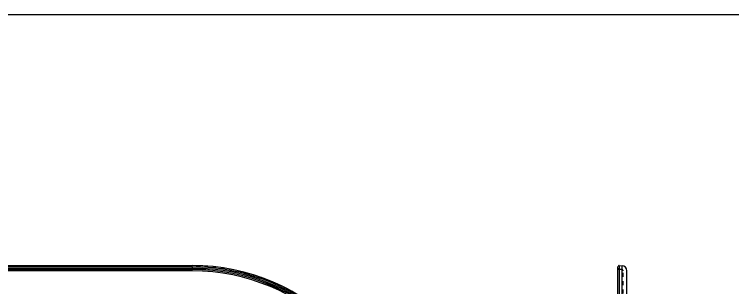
# Model space of a CAD drawing. Header units: millimetres. Extents: x -840 to 1682, y -9216 to -2117.
# Drawn here: x 664 to 946.2, y -2409.4 to -2301.9 of the extents above; entities that cross this region are included whole.
import ezdxf

# ---------------------------------------------------------------- set-up
doc = ezdxf.new("R2010")
doc.units = ezdxf.units.MM
doc.header["$LTSCALE"] = 16.335
doc.linetypes.add('HIDDEN', pattern=[0.2, 0.1, -0.1])
doc.layers.get('0').update_dxf_attribs({"linetype": 'CONTINUOUS'})
doc.layers.add('DEFAULT_2', color=8, linetype='HIDDEN')

msp = doc.modelspace()

# ---------------------------------------------------------------- linework, layer by layer
at = {"color": 7, "linetype": 'Continuous'}
for p, q in [((593.832, -2400.707), (733.832, -2400.707)), ((733.832, -2401.206), (733.832, -2400.707)), ((901.644, -2400.707), (901.644, -2613.018)), ((901.644, -2400.707), (902.722, -2400.763)), ((902.722, -2612.962), (902.722, -2400.763)), ((733.832, -2401.206), (593.832, -2401.206)), ((593.832, -2401.705), (733.832, -2401.705)), ((733.832, -2402.204), (593.832, -2402.204)), ((593.832, -2402.259), (733.832, -2402.259)), ((733.832, -2402.758), (593.832, -2402.758)), ((733.832, -2402.758), (733.832, -2401.705)), ((901.117, -2612.519), (901.117, -2401.206)), ((904.617, -2610.965), (904.617, -2402.76))]:
    msp.add_line(p, q, dxfattribs=at)
msp.add_lwpolyline([(424.109, -2301.909), (1366.305, -2301.909), (1366.305, -2704.452), (424.109, -2704.452)], close=True)
for centre, radius, start, end in [((733.832, -2481.862), 81.156, 0, 90), ((901.617, -2401.206), 0.5, 87, 180), ((902.617, -2402.76), 2, 0, 87), ((733.832, -2481.862), 80.657, 0, 90), ((733.832, -2481.862), 80.158, 0, 90), ((733.832, -2481.862), 79.659, 0, 90), ((733.832, -2481.862), 79.603, 0, 90), ((733.832, -2481.862), 79.104, 0, 90)]:
    msp.add_arc(centre, radius, start, end, dxfattribs=at)
at = {"layer": 'DEFAULT_2', "color": 8, "linetype": 'HIDDEN'}
for p, q in [((733.832, -2400.763), (593.832, -2400.763)), ((733.832, -2401.206), (733.832, -2401.705)), ((901.591, -2402.204), (901.591, -2611.521)), ((902.644, -2402.259), (901.591, -2402.204)), ((902.644, -2402.259), (902.644, -2611.466)), ((903.117, -2610.967), (903.117, -2402.758))]:
    msp.add_line(p, q, dxfattribs=at)
for centre, radius, start, end in [((733.832, -2481.862), 81.099, 0, 90), ((901.617, -2401.705), 0.5, 180, 267), ((902.617, -2402.758), 0.5, 0, 87)]:
    msp.add_arc(centre, radius, start, end, dxfattribs=at)

doc.saveas('drawing.dxf')
